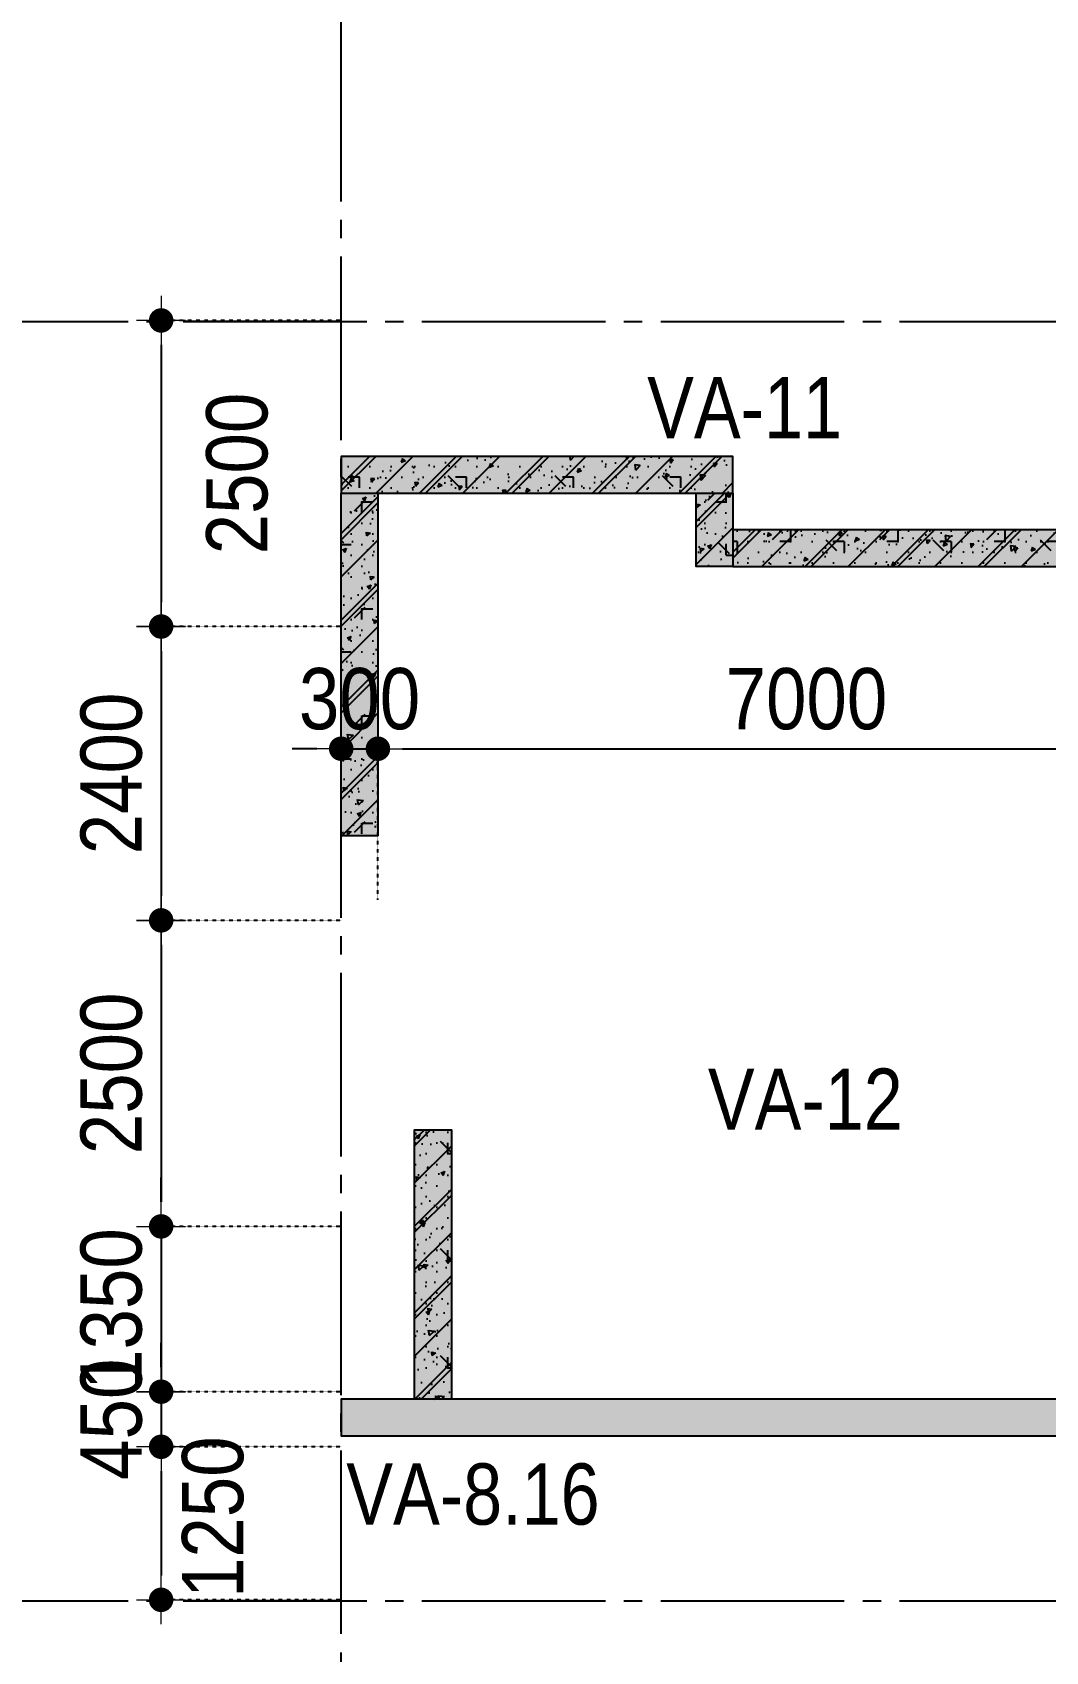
# Model space of a CAD drawing. Header units: millimetres. Extents: x -3973692 to -2843767, y 592734 to 838475.
# Drawn here: x -3338768 to -3330491, y 740158 to 753384 of the extents above; entities that cross this region are included whole.
import ezdxf
from ezdxf.enums import TextEntityAlignment as Align

# ---------------------------------------------------------------- set-up
doc = ezdxf.new("R2010")
doc.units = ezdxf.units.MM
doc.header["$MEASUREMENT"] = 0
doc.header["$PDMODE"] = 3
doc.header["$PDSIZE"] = -20
doc.linetypes.add('CHG_XX_Luoi truc-Block A$0$MB_Luoi truc-150-TWA$0$Center101', pattern=[13, 10, -1, 1, -1])
doc.linetypes.add('HIDDEN5', pattern=[2.8375, 1.25, -1.5875])
doc.layers.get('0').update_dxf_attribs({"lineweight": 9})
doc.layers.get('Defpoints').update_dxf_attribs({"color": 10, "lineweight": 0})
for name, color, linetype, lineweight in [("'S_General_Dim_1", 1, 'Continuous', 18), ('CHG_XX_Cot_Block A-T2-3$0$DBAO', 3, 'Continuous', 13), ('TEXT', 7, 'Continuous', 15)]:
    doc.layers.add(name, color=color, linetype=linetype, lineweight=lineweight)
for name, color, linetype in [('CHG_XX_Cot_Block A-T2-3$0$mb_cot tang 4-8 twa$0$Concrete Hatch', 218, 'Continuous'), ('CHG_XX_Cot_Block A-T2-3$0$mb_cot tang 4-8 twa$0$Concrete Line', 6, 'Continuous'), ('CHG_XX_Cot_Block A-T2-3$0$mb_cot tang 4-8 twa$0$Concrete Solid', 216, 'Continuous'), ('CHG_XX_Luoi truc-Block A$0$MB_Luoi truc-150-TWA$0$Grid', 34, 'Continuous'), ('CHG_XX_Luoi truc-Block A$0$MB_Luoi truc-150-TWA$0$Grid Line', 251, 'CHG_XX_Luoi truc-Block A$0$MB_Luoi truc-150-TWA$0$Center101')]:
    doc.layers.add(name, color=color, linetype=linetype)
doc.styles.add('arial', font='arial.ttf', dxfattribs={"width": 0.85})
doc.styles.add('CHG_XX_Luoi truc-Block A$0$MB_Luoi truc-150-TWA$0$Grid A-F$0$VNI-HelveCB', font='')
doc.styles.add('TTP-HelCon', font='')
doc.styles.get('CHG_XX_Luoi truc-Block A$0$MB_Luoi truc-150-TWA$0$Grid A-F$0$VNI-HelveCB').set_extended_font_data('VNI-Helve-Condense', bold=True)
doc.styles.get('TTP-HelCon').set_extended_font_data('VNI-Helve-Condense')
doc.dimstyles.new('200', dxfattribs={"dimscale": 200, "dimtxt": 2.5, "dimasz": 1, "dimexe": 0, "dimexo": 0, "dimgap": 0.75, "dimtad": 1, "dimdec": 0, "dimrnd": 10, "dimzin": 9, "dimdsep": 46, "dimtxsty": 'arial', "dimblk1": 'DIMDOT', "dimblk2": 'DIMDOT', "dimsah": 1, "dimcen": 2, "dimdle": 3, "dimclre": 8, "dimclrt": 2, "dimadec": 0, "dimazin": 0, "dimtfac": 1, "dimtdec": 0, "dimtix": 1, "dimtmove": 2, "dimatfit": 3, "dimldrblk": 'DIMPIJL', "dimfxl": 1, "dimtvp": 1.8, "dimtolj": 1, "dimtzin": 0, "dimarcsym": 0})

# ---------------------------------------------------------------- blocks, each defined once
blk = doc.blocks.new('*U3016')
at = {"layer": 'CHG_XX_Luoi truc-Block A$0$MB_Luoi truc-150-TWA$0$Grid Line'}
blk.add_line((0, 0), (0, 467.0000000000001), dxfattribs=at)
at = {"layer": 'CHG_XX_Luoi truc-Block A$0$MB_Luoi truc-150-TWA$0$Grid', "lineweight": -2, "style": 'CHG_XX_Luoi truc-Block A$0$MB_Luoi truc-150-TWA$0$Grid A-F$0$VNI-HelveCB'}
for tag, p in [('GRIDSUB', (0, 476.0000000000001)), ('GRID', (0, -9))]:
    blk.add_attdef(tag, text='', height=5, dxfattribs=at).set_placement(p, align=Align.MIDDLE)
blk = doc.blocks.new('*U3014')
at = {"layer": 'CHG_XX_Luoi truc-Block A$0$MB_Luoi truc-150-TWA$0$Grid Line'}
blk.add_line((0, 0), (0, 404), dxfattribs=at)
at = {"layer": 'CHG_XX_Luoi truc-Block A$0$MB_Luoi truc-150-TWA$0$Grid', "lineweight": -2, "style": 'CHG_XX_Luoi truc-Block A$0$MB_Luoi truc-150-TWA$0$Grid A-F$0$VNI-HelveCB'}
for tag, p in [('GRIDSUB', (0, 413)), ('GRID', (0, -9))]:
    blk.add_attdef(tag, text='', height=5, dxfattribs=at).set_placement(p, align=Align.MIDDLE)
blk = doc.blocks.new('CHG_XX_Luoi truc-Block A')
at = {"layer": 'CHG_XX_Luoi truc-Block A$0$MB_Luoi truc-150-TWA$0$Grid', "xscale": 150, "yscale": 150, "zscale": 150}
blk.add_blockref('*U3016', (12250, 87440.67921933654), dxfattribs=at)
at = {"layer": 'CHG_XX_Luoi truc-Block A$0$MB_Luoi truc-150-TWA$0$Grid', "xscale": -150, "yscale": 150, "zscale": 150, "rotation": 90}
for p in [(57309.50927037185, 141059.6356885452), (57309.50927037185, 130609.6356885452)]:
    blk.add_blockref('*U3014', p, dxfattribs=at)
blk = doc.blocks.new('*U2978')
at = {"layer": 'CHG_XX_Cot_Block A-T2-3$0$mb_cot tang 4-8 twa$0$Concrete Hatch'}
h = blk.add_hatch(dxfattribs=at)
h.set_pattern_fill('CONCRETE', color=256, scale=50, style=0, pattern_type=2)
h.set_pattern_definition([(45, (8900, -49.99999999999986), (-176.7766952966369, 176.7766952966369), []), (45, (8900, 1.4210854715202e-13), (-353.5533905932737, 353.5533905932738), []), (49.99999999999999, (8900, -49.99999999999986), (358.6300913003767, -31.37606749129755), [37.5, -412.5]), (355, (8900, -49.99999999999986), (-69.3756668065, 376.0960668500059), [30, -330]), (100.4514, (8929.88584, -52.61466999999985), (289.2546908570108, 344.7197710304768), [31.870095, -350.571056]), (46.18420000000001, (8900, 50.00000000000014), (533.6205243128222, -82.75950716450905), [56.25, -618.75]), (96.6356, (8944.4683725, 43.10334650000013), (467.3313527743517, 487.0589354502209), [47.805144, -525.8565]), (351.1842, (8900, 50.00000000000014), (467.3309725668136, 487.0593004626623), [45, -495]), (21, (8950, 25.00000000000014), (298.4535260592309, -201.3094453326694), [37.5, -412.5]), (326.0000000000001, (8950, 25.00000000000014), (121.6576659607909, 362.5750225234265), [30, -330]), (71.4514, (8974.8711165, 8.224197000000146), (420.111314290745, 161.2652483549762), [31.870095, -350.571056]), (37.50000000000001, (8900, -49.99999999999986), (6.079927658645334, 166.4469269156558), [0, -326, 0, -335, 0, -331.25]), (7.499999999999999, (8900, -49.99999999999986), (131.5347687210743, 197.2058559411801), [0, -191, 0, -318.5, 0, -126.25]), (327.5, (8788.5, -49.99999999999986), (266.9112180862045, -11.2774358671899), [0, -125, 0, -390, 0, -517.5]), (317.5, (8738.5, -49.99999999999986), (291.5930846711931, 50.05249116615882), [0, -162.5, 0, -259, 0, -367.5]), (0, (9075, 125.0000000000001), (0, 875), [87.5, -787.5]), (0, (9337.5, 300.0000000000001), (0, 875), [87.5, -787.5]), (0, (9162.5, 650.0000000000001), (0, 875), [87.5, -350, 87.5, -350]), (90, (9075, 125.0000000000001), (-875, 5.35782974626967e-14), [87.5, -787.5]), (90, (9162.5, 650.0000000000001), (-875, 5.35782974626967e-14), [87.5, -787.5]), (90, (9425, 300.0000000000001), (-875, 5.35782974626967e-14), [87.5, -787.5]), (90, (9600, 562.5000000000001), (-875, 5.35782974626967e-14), [87.5, -787.5]), (135, (9162.5, 125.0000000000001), (-875.016357447105, 8.881784197001252e-14), [123.76, -1113.7]), (135, (9250, 650.0000000000001), (-875.016357447105, 8.881784197001252e-14), [123.76, -1113.7]), (45, (9337.5, 300.0000000000001), (8.881784197001252e-14, 875.016357447105), [123.76, -247.485, 123.76, -742.455]), (0, (8725, -49.99999999999986), (87.5, 87.5), [-175, 0])])
h.paths.add_polyline_path([(-750, 150), (-750, -149.9999999999999), (9700, -150), (9700, 150)])
at = {"layer": 'CHG_XX_Cot_Block A-T2-3$0$mb_cot tang 4-8 twa$0$Concrete Solid'}
blk.add_hatch(color=256, dxfattribs=at).paths.add_polyline_path([(-750, 150), (-750, -149.9999999999999), (9700, -150), (9700, 150)])
at = {"layer": 'CHG_XX_Cot_Block A-T2-3$0$mb_cot tang 4-8 twa$0$Concrete Line'}
blk.add_lwpolyline([(-750, 150), (-750, -149.9999999999999), (9700, -150), (9700, 150)], close=True, dxfattribs=at)
blk = doc.blocks.new('*U2983')
at = {"layer": 'CHG_XX_Cot_Block A-T2-3$0$mb_cot tang 4-8 twa$0$Concrete Hatch'}
h = blk.add_hatch(dxfattribs=at)
h.set_pattern_fill('CONCRETE', color=256, scale=50, style=0, pattern_type=2)
h.set_pattern_definition([(45, (3050, -49.99999999999986), (-176.7766952966369, 176.7766952966369), []), (45, (3050, 1.4210854715202e-13), (-353.5533905932737, 353.5533905932738), []), (49.99999999999999, (3050, -49.99999999999986), (358.6300913003767, -31.37606749129755), [37.5, -412.5]), (355, (3050, -49.99999999999986), (-69.3756668065, 376.0960668500059), [30, -330]), (100.4514, (3079.88584, -52.61466999999985), (289.2546908570108, 344.7197710304768), [31.870095, -350.571056]), (46.18420000000001, (3050, 50.00000000000014), (533.6205243128222, -82.75950716450905), [56.25, -618.75]), (96.6356, (3094.4683725, 43.10334650000013), (467.3313527743517, 487.0589354502209), [47.805144, -525.8565]), (351.1842, (3050, 50.00000000000014), (467.3309725668136, 487.0593004626623), [45, -495]), (21, (3100, 25.00000000000014), (298.4535260592309, -201.3094453326694), [37.5, -412.5]), (326.0000000000001, (3100, 25.00000000000014), (121.6576659607909, 362.5750225234265), [30, -330]), (71.4514, (3124.8711165, 8.224197000000146), (420.111314290745, 161.2652483549762), [31.870095, -350.571056]), (37.50000000000001, (3050, -49.99999999999986), (6.079927658645334, 166.4469269156558), [0, -326, 0, -335, 0, -331.25]), (7.499999999999999, (3050, -49.99999999999986), (131.5347687210743, 197.2058559411801), [0, -191, 0, -318.5, 0, -126.25]), (327.5, (2938.5, -49.99999999999986), (266.9112180862045, -11.2774358671899), [0, -125, 0, -390, 0, -517.5]), (317.5, (2888.5, -49.99999999999986), (291.5930846711931, 50.05249116615882), [0, -162.5, 0, -259, 0, -367.5]), (0, (3225, 125.0000000000001), (0, 875), [87.5, -787.5]), (0, (3487.5, 300.0000000000001), (0, 875), [87.5, -787.5]), (0, (3312.5, 650.0000000000001), (0, 875), [87.5, -350, 87.5, -350]), (90, (3225, 125.0000000000001), (-875, 5.35782974626967e-14), [87.5, -787.5]), (90, (3312.5, 650.0000000000001), (-875, 5.35782974626967e-14), [87.5, -787.5]), (90, (3575, 300.0000000000001), (-875, 5.35782974626967e-14), [87.5, -787.5]), (90, (3750, 562.5000000000001), (-875, 5.35782974626967e-14), [87.5, -787.5]), (135, (3312.5, 125.0000000000001), (-875.016357447105, 8.881784197001252e-14), [123.76, -1113.7]), (135, (3400, 650.0000000000001), (-875.016357447105, 8.881784197001252e-14), [123.76, -1113.7]), (45, (3487.5, 300.0000000000001), (8.881784197001252e-14, 875.016357447105), [123.76, -247.485, 123.76, -742.455]), (0, (2875, -49.99999999999986), (87.5, 87.5), [-175, 0])])
h.paths.add_polyline_path([(-50, 150), (-50, -149.9999999999999), (3150, -150), (3150, 150)])
at = {"layer": 'CHG_XX_Cot_Block A-T2-3$0$mb_cot tang 4-8 twa$0$Concrete Solid'}
blk.add_hatch(color=256, dxfattribs=at).paths.add_polyline_path([(-50, 150), (-50, -149.9999999999999), (3150, -150), (3150, 150)])
at = {"layer": 'CHG_XX_Cot_Block A-T2-3$0$mb_cot tang 4-8 twa$0$Concrete Line'}
blk.add_lwpolyline([(-50, 150), (-50, -149.9999999999999), (3150, -150), (3150, 150)], close=True, dxfattribs=at)
blk = doc.blocks.new('*U2984')
at = {"layer": 'CHG_XX_Cot_Block A-T2-3$0$mb_cot tang 4-8 twa$0$Concrete Hatch'}
h = blk.add_hatch(dxfattribs=at)
h.set_pattern_fill('CONCRETE', color=256, scale=50, style=0, pattern_type=2)
h.set_pattern_definition([(45, (4250, -49.99999999999986), (-176.7766952966369, 176.7766952966369), []), (45, (4250, 1.4210854715202e-13), (-353.5533905932737, 353.5533905932738), []), (49.99999999999999, (4250, -49.99999999999986), (358.6300913003767, -31.37606749129755), [37.5, -412.5]), (355, (4250, -49.99999999999986), (-69.3756668065, 376.0960668500059), [30, -330]), (100.4514, (4279.88584, -52.61466999999985), (289.2546908570108, 344.7197710304768), [31.870095, -350.571056]), (46.18420000000001, (4250, 50.00000000000014), (533.6205243128222, -82.75950716450905), [56.25, -618.75]), (96.6356, (4294.4683725, 43.10334650000013), (467.3313527743517, 487.0589354502209), [47.805144, -525.8565]), (351.1842, (4250, 50.00000000000014), (467.3309725668136, 487.0593004626623), [45, -495]), (21, (4300, 25.00000000000014), (298.4535260592309, -201.3094453326694), [37.5, -412.5]), (326.0000000000001, (4300, 25.00000000000014), (121.6576659607909, 362.5750225234265), [30, -330]), (71.4514, (4324.8711165, 8.224197000000146), (420.111314290745, 161.2652483549762), [31.870095, -350.571056]), (37.50000000000001, (4250, -49.99999999999986), (6.079927658645334, 166.4469269156558), [0, -326, 0, -335, 0, -331.25]), (7.499999999999999, (4250, -49.99999999999986), (131.5347687210743, 197.2058559411801), [0, -191, 0, -318.5, 0, -126.25]), (327.5, (4138.5, -49.99999999999986), (266.9112180862045, -11.2774358671899), [0, -125, 0, -390, 0, -517.5]), (317.5, (4088.5, -49.99999999999986), (291.5930846711931, 50.05249116615882), [0, -162.5, 0, -259, 0, -367.5]), (0, (4425, 125.0000000000001), (0, 875), [87.5, -787.5]), (0, (4687.5, 300.0000000000001), (0, 875), [87.5, -787.5]), (0, (4512.5, 650.0000000000001), (0, 875), [87.5, -350, 87.5, -350]), (90, (4425, 125.0000000000001), (-875, 5.35782974626967e-14), [87.5, -787.5]), (90, (4512.5, 650.0000000000001), (-875, 5.35782974626967e-14), [87.5, -787.5]), (90, (4775, 300.0000000000001), (-875, 5.35782974626967e-14), [87.5, -787.5]), (90, (4950, 562.5000000000001), (-875, 5.35782974626967e-14), [87.5, -787.5]), (135, (4512.5, 125.0000000000001), (-875.016357447105, 8.881784197001252e-14), [123.76, -1113.7]), (135, (4600, 650.0000000000001), (-875.016357447105, 8.881784197001252e-14), [123.76, -1113.7]), (45, (4687.5, 300.0000000000001), (8.881784197001252e-14, 875.016357447105), [123.76, -247.485, 123.76, -742.455]), (0, (4075, -49.99999999999986), (87.5, 87.5), [-175, 0])])
h.paths.add_polyline_path([(-50, 150), (-50, -149.9999999999999), (4350, -150), (4350, 150)])
at = {"layer": 'CHG_XX_Cot_Block A-T2-3$0$mb_cot tang 4-8 twa$0$Concrete Solid'}
blk.add_hatch(color=256, dxfattribs=at).paths.add_polyline_path([(-50, 150), (-50, -149.9999999999999), (4350, -150), (4350, 150)])
at = {"layer": 'CHG_XX_Cot_Block A-T2-3$0$mb_cot tang 4-8 twa$0$Concrete Line'}
blk.add_lwpolyline([(-50, 150), (-50, -149.9999999999999), (4350, -150), (4350, 150)], close=True, dxfattribs=at)
blk = doc.blocks.new('*U2989')
at = {"layer": 'CHG_XX_Cot_Block A-T2-3$0$mb_cot tang 4-8 twa$0$Concrete Hatch'}
h = blk.add_hatch(dxfattribs=at)
h.set_pattern_fill('CONCRETE', color=256, scale=50, style=0, pattern_type=2)
h.set_pattern_definition([(45, (2050, -49.99999999999986), (-176.7766952966369, 176.7766952966369), []), (45, (2050, 1.4210854715202e-13), (-353.5533905932737, 353.5533905932738), []), (49.99999999999999, (2050, -49.99999999999986), (358.6300913003767, -31.37606749129755), [37.5, -412.5]), (355, (2050, -49.99999999999986), (-69.3756668065, 376.0960668500059), [30, -330]), (100.4514, (2079.88584, -52.61466999999985), (289.2546908570108, 344.7197710304768), [31.870095, -350.571056]), (46.18420000000001, (2050, 50.00000000000014), (533.6205243128222, -82.75950716450905), [56.25, -618.75]), (96.6356, (2094.4683725, 43.10334650000013), (467.3313527743517, 487.0589354502209), [47.805144, -525.8565]), (351.1842, (2050, 50.00000000000014), (467.3309725668136, 487.0593004626623), [45, -495]), (21, (2100, 25.00000000000014), (298.4535260592309, -201.3094453326694), [37.5, -412.5]), (326.0000000000001, (2100, 25.00000000000014), (121.6576659607909, 362.5750225234265), [30, -330]), (71.4514, (2124.8711165, 8.224197000000146), (420.111314290745, 161.2652483549762), [31.870095, -350.571056]), (37.50000000000001, (2050, -49.99999999999986), (6.079927658645334, 166.4469269156558), [0, -326, 0, -335, 0, -331.25]), (7.499999999999999, (2050, -49.99999999999986), (131.5347687210743, 197.2058559411801), [0, -191, 0, -318.5, 0, -126.25]), (327.5, (1938.5, -49.99999999999986), (266.9112180862045, -11.2774358671899), [0, -125, 0, -390, 0, -517.5]), (317.5, (1888.5, -49.99999999999986), (291.5930846711931, 50.05249116615882), [0, -162.5, 0, -259, 0, -367.5]), (0, (2225, 125.0000000000001), (0, 875), [87.5, -787.5]), (0, (2487.5, 300.0000000000001), (0, 875), [87.5, -787.5]), (0, (2312.5, 650.0000000000001), (0, 875), [87.5, -350, 87.5, -350]), (90, (2225, 125.0000000000001), (-875, 5.35782974626967e-14), [87.5, -787.5]), (90, (2312.5, 650.0000000000001), (-875, 5.35782974626967e-14), [87.5, -787.5]), (90, (2575, 300.0000000000001), (-875, 5.35782974626967e-14), [87.5, -787.5]), (90, (2750, 562.5000000000001), (-875, 5.35782974626967e-14), [87.5, -787.5]), (135, (2312.5, 125.0000000000001), (-875.016357447105, 8.881784197001252e-14), [123.76, -1113.7]), (135, (2400, 650.0000000000001), (-875.016357447105, 8.881784197001252e-14), [123.76, -1113.7]), (45, (2487.5, 300.0000000000001), (8.881784197001252e-14, 875.016357447105), [123.76, -247.485, 123.76, -742.455]), (0, (1875, -49.99999999999986), (87.5, 87.5), [-175, 0])])
h.paths.add_polyline_path([(-50, 150), (-50, -149.9999999999999), (2150, -150), (2150, 150)])
at = {"layer": 'CHG_XX_Cot_Block A-T2-3$0$mb_cot tang 4-8 twa$0$Concrete Solid'}
blk.add_hatch(color=256, dxfattribs=at).paths.add_polyline_path([(-50, 150), (-50, -149.9999999999999), (2150, -150), (2150, 150)])
at = {"layer": 'CHG_XX_Cot_Block A-T2-3$0$mb_cot tang 4-8 twa$0$Concrete Line'}
blk.add_lwpolyline([(-50, 150), (-50, -149.9999999999999), (2150, -150), (2150, 150)], close=True, dxfattribs=at)
blk = doc.blocks.new('*U2981')
at = {"layer": 'CHG_XX_Cot_Block A-T2-3$0$mb_cot tang 4-8 twa$0$Concrete Hatch'}
h = blk.add_hatch(dxfattribs=at)
h.set_pattern_fill('CONCRETE', color=256, scale=50, style=0, pattern_type=2)
h.set_pattern_definition([(45, (2650, -49.99999999999986), (-176.7766952966369, 176.7766952966369), []), (45, (2650, 1.4210854715202e-13), (-353.5533905932737, 353.5533905932738), []), (49.99999999999999, (2650, -49.99999999999986), (358.6300913003767, -31.37606749129755), [37.5, -412.5]), (355, (2650, -49.99999999999986), (-69.3756668065, 376.0960668500059), [30, -330]), (100.4514, (2679.88584, -52.61466999999985), (289.2546908570108, 344.7197710304768), [31.870095, -350.571056]), (46.18420000000001, (2650, 50.00000000000014), (533.6205243128222, -82.75950716450905), [56.25, -618.75]), (96.6356, (2694.4683725, 43.10334650000013), (467.3313527743517, 487.0589354502209), [47.805144, -525.8565]), (351.1842, (2650, 50.00000000000014), (467.3309725668136, 487.0593004626623), [45, -495]), (21, (2700, 25.00000000000014), (298.4535260592309, -201.3094453326694), [37.5, -412.5]), (326.0000000000001, (2700, 25.00000000000014), (121.6576659607909, 362.5750225234265), [30, -330]), (71.4514, (2724.8711165, 8.224197000000146), (420.111314290745, 161.2652483549762), [31.870095, -350.571056]), (37.50000000000001, (2650, -49.99999999999986), (6.079927658645334, 166.4469269156558), [0, -326, 0, -335, 0, -331.25]), (7.499999999999999, (2650, -49.99999999999986), (131.5347687210743, 197.2058559411801), [0, -191, 0, -318.5, 0, -126.25]), (327.5, (2538.5, -49.99999999999986), (266.9112180862045, -11.2774358671899), [0, -125, 0, -390, 0, -517.5]), (317.5, (2488.5, -49.99999999999986), (291.5930846711931, 50.05249116615882), [0, -162.5, 0, -259, 0, -367.5]), (0, (2825, 125.0000000000001), (0, 875), [87.5, -787.5]), (0, (3087.5, 300.0000000000001), (0, 875), [87.5, -787.5]), (0, (2912.5, 650.0000000000001), (0, 875), [87.5, -350, 87.5, -350]), (90, (2825, 125.0000000000001), (-875, 5.35782974626967e-14), [87.5, -787.5]), (90, (2912.5, 650.0000000000001), (-875, 5.35782974626967e-14), [87.5, -787.5]), (90, (3175, 300.0000000000001), (-875, 5.35782974626967e-14), [87.5, -787.5]), (90, (3350, 562.5000000000001), (-875, 5.35782974626967e-14), [87.5, -787.5]), (135, (2912.5, 125.0000000000001), (-875.016357447105, 8.881784197001252e-14), [123.76, -1113.7]), (135, (3000, 650.0000000000001), (-875.016357447105, 8.881784197001252e-14), [123.76, -1113.7]), (45, (3087.5, 300.0000000000001), (8.881784197001252e-14, 875.016357447105), [123.76, -247.485, 123.76, -742.455]), (0, (2475, -49.99999999999986), (87.5, 87.5), [-175, 0])])
h.paths.add_polyline_path([(-50, 150), (-50, -149.9999999999999), (2750, -150), (2750, 150)])
at = {"layer": 'CHG_XX_Cot_Block A-T2-3$0$mb_cot tang 4-8 twa$0$Concrete Solid'}
blk.add_hatch(color=256, dxfattribs=at).paths.add_polyline_path([(-50, 150), (-50, -149.9999999999999), (2750, -150), (2750, 150)])
at = {"layer": 'CHG_XX_Cot_Block A-T2-3$0$mb_cot tang 4-8 twa$0$Concrete Line'}
blk.add_lwpolyline([(-50, 150), (-50, -149.9999999999999), (2750, -150), (2750, 150)], close=True, dxfattribs=at)
blk = doc.blocks.new('*U2982')
at = {"layer": 'CHG_XX_Cot_Block A-T2-3$0$mb_cot tang 4-8 twa$0$Concrete Hatch'}
h = blk.add_hatch(dxfattribs=at)
h.set_pattern_fill('CONCRETE', color=256, scale=50, style=0, pattern_type=2)
h.set_pattern_definition([(45, (-150, -49.99999999999986), (-176.7766952966369, 176.7766952966369), []), (45, (-150, 1.4210854715202e-13), (-353.5533905932737, 353.5533905932738), []), (49.99999999999999, (-150, -49.99999999999986), (358.6300913003767, -31.37606749129755), [37.5, -412.5]), (355, (-150, -49.99999999999986), (-69.3756668065, 376.0960668500059), [30, -330]), (100.4514, (-120.1141600000001, -52.61466999999985), (289.2546908570108, 344.7197710304768), [31.870095, -350.571056]), (46.18420000000001, (-150, 50.00000000000014), (533.6205243128222, -82.75950716450905), [56.25, -618.75]), (96.6356, (-105.5316275, 43.10334650000013), (467.3313527743517, 487.0589354502209), [47.805144, -525.8565]), (351.1842, (-150, 50.00000000000014), (467.3309725668136, 487.0593004626623), [45, -495]), (21, (-100, 25.00000000000014), (298.4535260592309, -201.3094453326694), [37.5, -412.5]), (326.0000000000001, (-100, 25.00000000000014), (121.6576659607909, 362.5750225234265), [30, -330]), (71.4514, (-75.12888350000003, 8.224197000000146), (420.111314290745, 161.2652483549762), [31.870095, -350.571056]), (37.50000000000001, (-150, -49.99999999999986), (6.079927658645334, 166.4469269156558), [0, -326, 0, -335, 0, -331.25]), (7.499999999999999, (-150, -49.99999999999986), (131.5347687210743, 197.2058559411801), [0, -191, 0, -318.5, 0, -126.25]), (327.5, (-261.5, -49.99999999999986), (266.9112180862045, -11.2774358671899), [0, -125, 0, -390, 0, -517.5]), (317.5, (-311.5, -49.99999999999986), (291.5930846711931, 50.05249116615882), [0, -162.5, 0, -259, 0, -367.5]), (0, (25, 125.0000000000001), (0, 875), [87.5, -787.5]), (0, (287.5, 300.0000000000001), (0, 875), [87.5, -787.5]), (0, (112.5, 650.0000000000001), (0, 875), [87.5, -350, 87.5, -350]), (90, (25, 125.0000000000001), (-875, 5.35782974626967e-14), [87.5, -787.5]), (90, (112.5, 650.0000000000001), (-875, 5.35782974626967e-14), [87.5, -787.5]), (90, (375, 300.0000000000001), (-875, 5.35782974626967e-14), [87.5, -787.5]), (90, (550, 562.5000000000001), (-875, 5.35782974626967e-14), [87.5, -787.5]), (135, (112.5, 125.0000000000001), (-875.016357447105, 8.881784197001252e-14), [123.76, -1113.7]), (135, (200, 650.0000000000001), (-875.016357447105, 8.881784197001252e-14), [123.76, -1113.7]), (45, (287.5, 300.0000000000001), (8.881784197001252e-14, 875.016357447105), [123.76, -247.485, 123.76, -742.455]), (0, (-325, -49.99999999999986), (87.5, 87.5), [-175, 0])])
h.paths.add_polyline_path([(-350, 150), (-350, -149.9999999999999), (250, -150), (250, 150)])
at = {"layer": 'CHG_XX_Cot_Block A-T2-3$0$mb_cot tang 4-8 twa$0$Concrete Solid'}
blk.add_hatch(color=256, dxfattribs=at).paths.add_polyline_path([(-350, 150), (-350, -149.9999999999999), (250, -150), (250, 150)])
at = {"layer": 'CHG_XX_Cot_Block A-T2-3$0$mb_cot tang 4-8 twa$0$Concrete Line'}
blk.add_lwpolyline([(-350, 150), (-350, -149.9999999999999), (250, -150), (250, 150)], close=True, dxfattribs=at)
blk = doc.blocks.new('CHG_XX_Cot_Block A-T2-3')
at = {"layer": 'CHG_XX_Cot_Block A-T2-3$0$DBAO'}
blk.add_blockref('CHG_XX_Luoi truc-Block A', (8014952.261310224, 1085564.094002106), dxfattribs=at)
at = {"layer": 'CHG_XX_Cot_Block A-T2-3$0$mb_cot tang 4-8 twa$0$Concrete Line', "rotation": 180}
for name, p in [('*U2983', (8030352.261317042, 1225373.729696228)), ('*U2984', (8034752.261317042, 1224773.729696228)), ('*U2978', (8036902.261317042, 1217673.729696228))]:
    blk.add_blockref(name, p, dxfattribs=at)
at = {"layer": 'CHG_XX_Cot_Block A-T2-3$0$mb_cot tang 4-8 twa$0$Concrete Line', "xscale": -1, "rotation": 270}
for name, p in [('*U2981', (8027352.261310224, 1222473.729699596)), ('*U2982', (8030252.261310224, 1224973.729699596)), ('*U2989', (8027952.261310224, 1217873.729699596))]:
    blk.add_blockref(name, p, dxfattribs=at)
blk = doc.blocks.new('a')
at = {"layer": 'TEXT', "color": 3, "style": 'TTP-HelCon'}
for s, p in [('VA-11', (14749.08570835739, -12151.90824572774)), ('VA-12', (15245.11099344119, -17800.48004512757)), ('VA-8.16', (12291.67692266483, -21025.68188577329))]:
    blk.add_text(s, height=500, dxfattribs=at).set_placement(p)
blk = doc.blocks.new('DIMDOT')
for p, q in [((0, -1), (0, 1)), ((1, 0), (-1, 0))]:
    blk.add_line(p, q)
at = {"const_width": 0.5}
blk.add_lwpolyline([(-0.25, 0, 1), (0.25, 0, 1)], format="xyb", close=True, dxfattribs=at)
blk = doc.blocks.new('*D2593')
at = {"layer": "'S_General_Dim_1", "color": 8, "linetype": 'HIDDEN5', "lineweight": -2, "transparency": 16777216}
for p, q in [((-3336245.198563756, 748531.0114462181), (-3337715.914805853, 748531.0114462181)), ((-3336245.198563756, 746131.0114462181), (-3337715.914805853, 746131.0114462181))]:
    blk.add_line(p, q, dxfattribs=at)
at = {"layer": "'S_General_Dim_1", "color": 0, "lineweight": -2, "transparency": 16777216}
blk.add_line((-3337715.914805853, 748331.0114462181), (-3337715.914805853, 746331.0114462181), dxfattribs=at)
at = {"layer": 'Defpoints', "color": 0, "transparency": 16777216}
for p in [(-3336245.198563756, 748531.0114462181), (-3337715.914805853, 746131.0114462181), (-3336245.198563756, 746131.0114462181)]:
    blk.add_point(p, dxfattribs=at)
at = {"layer": "'S_General_Dim_1", "color": 0, "lineweight": -2, "transparency": 16777216, "xscale": 200, "yscale": 200, "zscale": 200}
for p, rotation in [((-3337715.914805853, 748531.0114462181), 90), ((-3337715.914805853, 746131.0114462181), 270)]:
    blk.add_blockref('DIMDOT', p, dxfattribs=dict(at, rotation=rotation))
at = {"layer": "'S_General_Dim_1", "color": 2, "transparency": 16777216, "insert": (-3338121.201299713, 747331.0114462189), "char_height": 500, "attachment_point": 5, "rotation": 90, "style": 'arial'}
blk.add_mtext('\\A1;2400', dxfattribs=at)
blk = doc.blocks.new('DIMPIJL')
at = {"linetype": 'ByBlock'}
blk.add_solid([(-2.5, 0.4166666666666686), (-2.5, -0.4166666666666686), (0, 0)], dxfattribs=at)
blk = doc.blocks.new('*D2594')
at = {"layer": "'S_General_Dim_1", "color": 8, "linetype": 'HIDDEN5', "lineweight": -2, "transparency": 16777216}
for p, q in [((-3336245.198563756, 746131.0114462181), (-3337715.914805853, 746131.0114462181)), ((-3336245.198563756, 743631.0114495863), (-3337715.914805853, 743631.0114495863))]:
    blk.add_line(p, q, dxfattribs=at)
at = {"layer": "'S_General_Dim_1", "color": 0, "lineweight": -2, "transparency": 16777216}
blk.add_line((-3337715.914805853, 745931.0114462181), (-3337715.914805853, 743831.0114495863), dxfattribs=at)
at = {"layer": 'Defpoints', "color": 0, "transparency": 16777216}
for p in [(-3336245.198563756, 746131.0114462181), (-3337715.914805853, 743631.0114495863), (-3336245.198563756, 743631.0114495863)]:
    blk.add_point(p, dxfattribs=at)
at = {"layer": "'S_General_Dim_1", "color": 0, "lineweight": -2, "transparency": 16777216, "xscale": 200, "yscale": 200, "zscale": 200}
for p, rotation in [((-3337715.914805853, 746131.0114462181), 90), ((-3337715.914805853, 743631.0114495863), 270)]:
    blk.add_blockref('DIMDOT', p, dxfattribs=dict(at, rotation=rotation))
at = {"layer": "'S_General_Dim_1", "color": 2, "transparency": 16777216, "insert": (-3338121.201299713, 744881.011447903), "char_height": 500, "attachment_point": 5, "rotation": 90, "style": 'arial'}
blk.add_mtext('\\A1;2500', dxfattribs=at)
blk = doc.blocks.new('*D2595')
at = {"layer": "'S_General_Dim_1", "color": 0, "lineweight": -2, "transparency": 16777216}
for p, q in [((-3337715.914805855, 743831.0114495863), (-3337715.914805855, 744031.0114495863)), ((-3337715.914805855, 743631.0114495863), (-3337715.914805855, 742281.0114551637)), ((-3337715.914805855, 742081.0114551637), (-3337715.914805855, 741881.0114551637))]:
    blk.add_line(p, q, dxfattribs=at)
at = {"layer": "'S_General_Dim_1", "color": 8, "linetype": 'HIDDEN5', "lineweight": -2, "transparency": 16777216}
for p, q in [((-3336245.198563756, 743631.0114495863), (-3337715.914805855, 743631.0114495863)), ((-3336245.198556938, 742281.0114551637), (-3337715.914805855, 742281.0114551637))]:
    blk.add_line(p, q, dxfattribs=at)
at = {"layer": 'Defpoints', "color": 0, "transparency": 16777216}
for p in [(-3336245.198563756, 743631.0114495863), (-3337715.914805855, 742281.0114551637), (-3336245.198556938, 742281.0114551637)]:
    blk.add_point(p, dxfattribs=at)
at = {"layer": "'S_General_Dim_1", "color": 0, "lineweight": -2, "transparency": 16777216, "xscale": 200, "yscale": 200, "zscale": 200}
for p, rotation in [((-3337715.914805855, 743631.0114495863), 270), ((-3337715.914805855, 742281.0114551637), 90)]:
    blk.add_blockref('DIMDOT', p, dxfattribs=dict(at, rotation=rotation))
at = {"layer": "'S_General_Dim_1", "color": 2, "transparency": 16777216, "insert": (-3338121.371831775, 742956.0114523758), "char_height": 500, "attachment_point": 5, "rotation": 90, "style": 'arial'}
blk.add_mtext('\\A1;1350', dxfattribs=at)
blk = doc.blocks.new('*D2596')
at = {"layer": "'S_General_Dim_1", "color": 0, "lineweight": -2, "transparency": 16777216}
for p, q in [((-3337715.914805857, 742481.0114551637), (-3337715.914805857, 742681.0114551637)), ((-3337715.914805857, 742281.0114551637), (-3337715.914805857, 741831.0114551637)), ((-3337715.914805857, 741631.0114551637), (-3337715.914805857, 741431.0114551637))]:
    blk.add_line(p, q, dxfattribs=at)
at = {"layer": "'S_General_Dim_1", "color": 8, "linetype": 'HIDDEN5', "lineweight": -2, "transparency": 16777216}
for p, q in [((-3336245.198556938, 742281.0114551637), (-3337715.914805857, 742281.0114551637)), ((-3336245.198556938, 741831.0114551637), (-3337715.914805857, 741831.0114551637))]:
    blk.add_line(p, q, dxfattribs=at)
at = {"layer": 'Defpoints', "color": 0, "transparency": 16777216}
for p in [(-3336245.198556938, 742281.0114551637), (-3337715.914805857, 741831.0114551637), (-3336245.198556938, 741831.0114551637)]:
    blk.add_point(p, dxfattribs=at)
at = {"layer": "'S_General_Dim_1", "color": 0, "lineweight": -2, "transparency": 16777216, "xscale": 200, "yscale": 200, "zscale": 200}
for p, rotation in [((-3337715.914805857, 742281.0114551637), 270), ((-3337715.914805857, 741831.0114551637), 90)]:
    blk.add_blockref('DIMDOT', p, dxfattribs=dict(at, rotation=rotation))
at = {"layer": "'S_General_Dim_1", "color": 2, "transparency": 16777216, "insert": (-3338121.201299717, 742056.0114551645), "char_height": 500, "attachment_point": 5, "rotation": 90, "style": 'arial'}
blk.add_mtext('\\A1;450', dxfattribs=at)
blk = doc.blocks.new('*D2597')
at = {"layer": "'S_General_Dim_1", "color": 8, "linetype": 'HIDDEN5', "lineweight": -2, "transparency": 16777216}
for p, q in [((-3336245.198556938, 741831.0114551637), (-3337715.914805863, 741831.0114551637)), ((-3336245.198556938, 740581.0114495864), (-3337715.914805863, 740581.0114495864))]:
    blk.add_line(p, q, dxfattribs=at)
at = {"layer": "'S_General_Dim_1", "color": 0, "lineweight": -2, "transparency": 16777216}
blk.add_line((-3337715.914805863, 741631.0114551637), (-3337715.914805863, 740781.0114495864), dxfattribs=at)
at = {"layer": 'Defpoints', "color": 0, "transparency": 16777216}
for p in [(-3336245.198556938, 741831.0114551637), (-3337715.914805863, 740581.0114495864), (-3336245.198556938, 740581.0114495864)]:
    blk.add_point(p, dxfattribs=at)
at = {"layer": "'S_General_Dim_1", "color": 0, "lineweight": -2, "transparency": 16777216, "xscale": 200, "yscale": 200, "zscale": 200}
for p, rotation in [((-3337715.914805863, 741831.0114551637), 90), ((-3337715.914805863, 740581.0114495864), 270)]:
    blk.add_blockref('DIMDOT', p, dxfattribs=dict(at, rotation=rotation))
at = {"layer": "'S_General_Dim_1", "color": 2, "transparency": 16777216, "insert": (-3337292.081165744, 741256.0114523759), "char_height": 500, "attachment_point": 5, "rotation": 90, "style": 'arial'}
blk.add_mtext('\\A1;1250', dxfattribs=at)
blk = doc.blocks.new('*D2598')
at = {"layer": "'S_General_Dim_1", "color": 8, "linetype": 'HIDDEN5', "lineweight": -2, "transparency": 16777216}
for p, q in [((-3336245.198556938, 751031.0114495864), (-3337715.914805855, 751031.0114495864)), ((-3336245.198563756, 748531.0114462181), (-3337715.914805855, 748531.0114462181))]:
    blk.add_line(p, q, dxfattribs=at)
at = {"layer": "'S_General_Dim_1", "color": 0, "lineweight": -2, "transparency": 16777216}
blk.add_line((-3337715.914805855, 750831.0114495864), (-3337715.914805855, 748731.0114462181), dxfattribs=at)
at = {"layer": 'Defpoints', "color": 0, "transparency": 16777216}
for p in [(-3336245.198556938, 751031.0114495864), (-3337715.914805855, 748531.0114462181), (-3336245.198563756, 748531.0114462181)]:
    blk.add_point(p, dxfattribs=at)
at = {"layer": "'S_General_Dim_1", "color": 0, "lineweight": -2, "transparency": 16777216, "xscale": 200, "yscale": 200, "zscale": 200}
for p, rotation in [((-3337715.914805855, 751031.0114495864), 90), ((-3337715.914805855, 748531.0114462181), 270)]:
    blk.add_blockref('DIMDOT', p, dxfattribs=dict(at, rotation=rotation))
at = {"layer": "'S_General_Dim_1", "color": 2, "transparency": 16777216, "insert": (-3337094.500577976, 749781.0114551649), "char_height": 500, "attachment_point": 5, "rotation": 90, "style": 'arial'}
blk.add_mtext('\\A1;2500', dxfattribs=at)
blk = doc.blocks.new('*D2599')
at = {"layer": "'S_General_Dim_1", "color": 0, "lineweight": -2, "transparency": 16777216}
for p, q in [((-3336445.198556936, 747532.9951257467), (-3336645.198556936, 747532.9951257467)), ((-3336245.198556936, 747532.9951257467), (-3335945.198556936, 747532.9951257467)), ((-3335745.198556936, 747532.9951257467), (-3335545.198556936, 747532.9951257467))]:
    blk.add_line(p, q, dxfattribs=at)
at = {"layer": "'S_General_Dim_1", "color": 8, "linetype": 'HIDDEN5', "lineweight": -2, "transparency": 16777216}
for p, q in [((-3336245.198556936, 746299.5684920704), (-3336245.198556936, 747532.9951257467)), ((-3335945.198556936, 746299.5684920704), (-3335945.198556936, 747532.9951257467))]:
    blk.add_line(p, q, dxfattribs=at)
at = {"layer": 'Defpoints', "color": 0, "transparency": 16777216}
for p in [(-3335945.198556936, 747532.9951257467), (-3336245.198556936, 746299.5684920704), (-3335945.198556936, 746299.5684920704)]:
    blk.add_point(p, dxfattribs=at)
at = {"layer": "'S_General_Dim_1", "color": 0, "lineweight": -2, "transparency": 16777216, "xscale": 200, "yscale": 200, "zscale": 200}
blk.add_blockref('DIMDOT', (-3336245.198556936, 747532.9951257467), dxfattribs=at)
at = {"layer": "'S_General_Dim_1", "color": 0, "lineweight": -2, "transparency": 16777216, "xscale": 200, "yscale": 200, "zscale": 200, "rotation": 180}
blk.add_blockref('DIMDOT', (-3335945.198556936, 747532.9951257467), dxfattribs=at)
at = {"layer": "'S_General_Dim_1", "color": 2, "transparency": 16777216, "insert": (-3336095.198556936, 747938.4521516676), "char_height": 500, "attachment_point": 5, "style": 'arial'}
blk.add_mtext('\\A1;300', dxfattribs=at)
blk = doc.blocks.new('*D2600')
at = {"layer": "'S_General_Dim_1", "color": 8, "linetype": 'HIDDEN5', "lineweight": -2, "transparency": 16777216}
for p, q in [((-3335945.198563755, 746299.5684920707), (-3335945.198563755, 747532.9951257467)), ((-3328945.198556936, 746299.5684920704), (-3328945.198556936, 747532.9951257467))]:
    blk.add_line(p, q, dxfattribs=at)
at = {"layer": "'S_General_Dim_1", "color": 0, "lineweight": -2, "transparency": 16777216}
blk.add_line((-3335745.198563755, 747532.9951257467), (-3329145.198556936, 747532.9951257467), dxfattribs=at)
at = {"layer": 'Defpoints', "color": 0, "transparency": 16777216}
for p in [(-3328945.198556936, 747532.9951257467), (-3335945.198563755, 746299.5684920707), (-3328945.198556936, 746299.5684920704)]:
    blk.add_point(p, dxfattribs=at)
at = {"layer": "'S_General_Dim_1", "color": 0, "lineweight": -2, "transparency": 16777216, "xscale": 200, "yscale": 200, "zscale": 200, "rotation": 180}
blk.add_blockref('DIMDOT', (-3335945.198563755, 747532.9951257467), dxfattribs=at)
at = {"layer": "'S_General_Dim_1", "color": 0, "lineweight": -2, "transparency": 16777216, "xscale": 200, "yscale": 200, "zscale": 200}
blk.add_blockref('DIMDOT', (-3328945.198556936, 747532.9951257467), dxfattribs=at)
at = {"layer": "'S_General_Dim_1", "color": 2, "transparency": 16777216, "insert": (-3332445.198560345, 747938.2816196076), "char_height": 500, "attachment_point": 5, "style": 'arial'}
blk.add_mtext('\\A1;7000', dxfattribs=at)

msp = doc.modelspace()

# ---------------------------------------------------------------- block references
at = {"layer": "'S_General_Dim_1"}
msp.add_blockref('CHG_XX_Cot_Block A-T2-3', (-11363447.45986716, -475602.7182410646), dxfattribs=at)
at = {"layer": 'TEXT'}
msp.add_blockref('a', (-3348495.198556936, 762221.0114495861), dxfattribs=at)

# ---------------------------------------------------------------- dimensions: what is measured, and where the dimension line sits
at = {"layer": "'S_General_Dim_1"}
for base, p1, p2, picture, middle in [((-3337715.914805855, 748531.0114462181), (-3336245.198556936, 751031.0114495861), (-3336245.198563755, 748531.0114462179), '*D2598', (-3337094.500577976, 749781.0114551649)), ((-3337715.914805863, 740581.0114495864), (-3336245.198556936, 741831.0114551635), (-3336245.198556936, 740581.0114495861), '*D2597', (-3337292.081165744, 741256.0114523759))]:
    dim = msp.add_linear_dim(base=base, p1=p1, p2=p2, angle=90, dimstyle='200', dxfattribs=at)
    dim.commit()
    dim.dimension.update_dxf_attribs({"geometry": picture, "text_midpoint": middle, "dimtype": 160})
for base, p1, p2, picture, middle in [((-3337715.914805853, 746131.0114462181), (-3336245.198563755, 748531.0114462179), (-3336245.198563755, 746131.0114462179), '*D2593', (-3338121.201299713, 747331.0114462189)), ((-3337715.914805853, 743631.0114495863), (-3336245.198563755, 746131.0114462179), (-3336245.198563755, 743631.011449586), '*D2594', (-3338121.201299713, 744881.011447903)), ((-3337715.914805855, 742281.0114551637), (-3336245.198563755, 743631.011449586), (-3336245.198556936, 742281.0114551635), '*D2595', (-3338121.371831775, 742956.0114523758)), ((-3337715.914805857, 741831.0114551637), (-3336245.198556936, 742281.0114551635), (-3336245.198556936, 741831.0114551635), '*D2596', (-3338121.201299717, 742056.0114551645))]:
    dim = msp.add_linear_dim(base=base, p1=p1, p2=p2, angle=90, dimstyle='200', dxfattribs=at)
    dim.commit()
    dim.dimension.update_dxf_attribs({"geometry": picture, "text_midpoint": middle})
for base, p1, p2, picture, middle in [((-3335945.198556936, 747532.9951257467), (-3336245.198556936, 746299.5684920704), (-3335945.198556936, 746299.5684920704), '*D2599', (-3336095.198556936, 747938.4521516676)), ((-3328945.198556936, 747532.9951257467), (-3335945.198563755, 746299.5684920707), (-3328945.198556936, 746299.5684920704), '*D2600', (-3332445.198560345, 747938.2816196076))]:
    dim = msp.add_linear_dim(base=base, p1=p1, p2=p2, dimstyle='200', dxfattribs=at)
    dim.commit()
    dim.dimension.update_dxf_attribs({"geometry": picture, "text_midpoint": middle})

doc.saveas('drawing.dxf')
